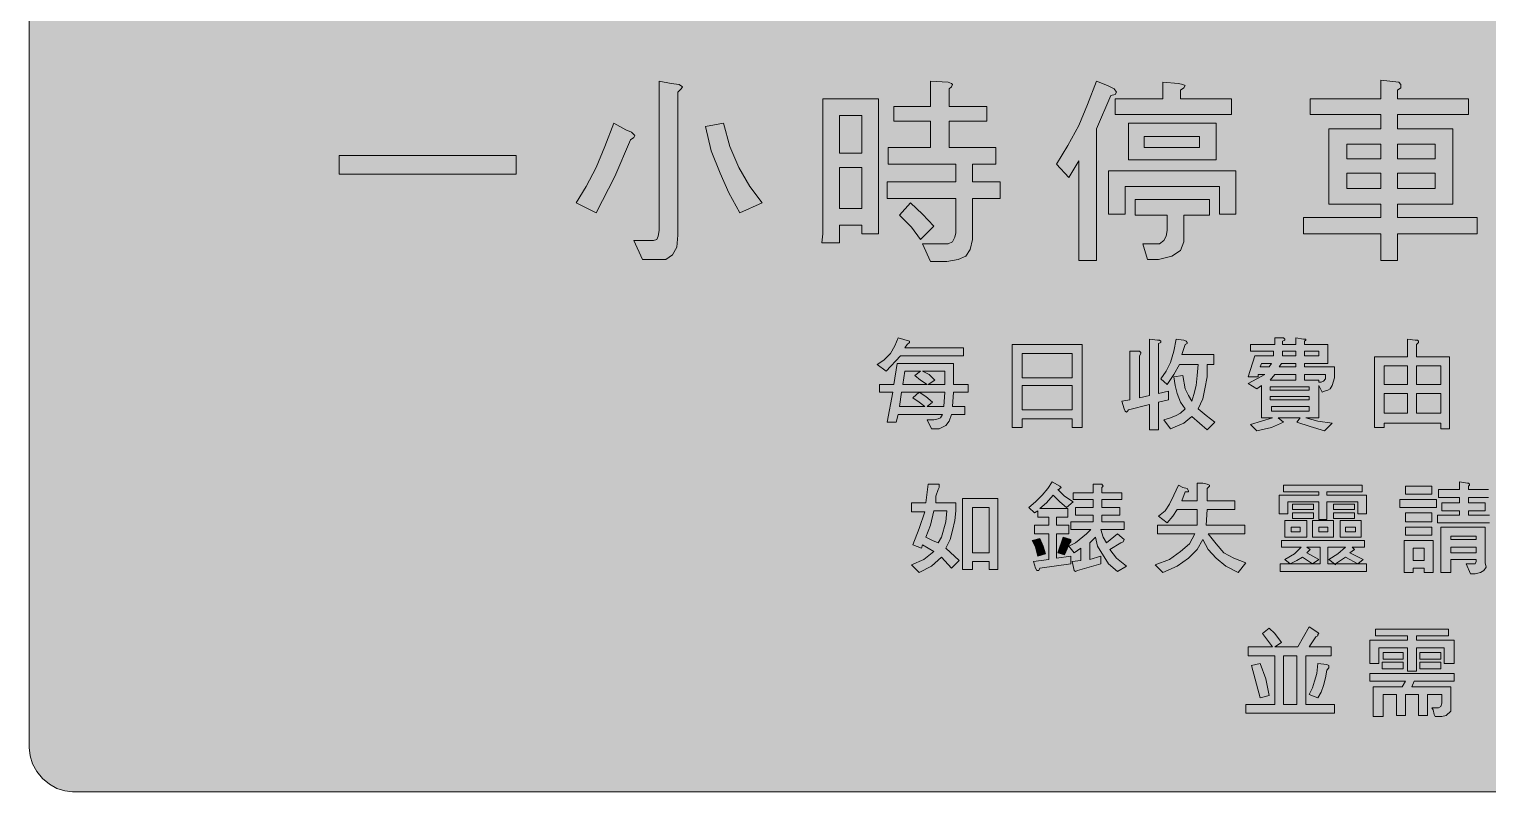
# Model space of a CAD drawing. Header units: metres. Extents: x 10 to 559, y 12 to 260.
# Drawn here: x 10.3 to 247.4, y 12.1 to 136.1 of the extents above; entities that cross this region are included whole.
import ezdxf

# ---------------------------------------------------------------- set-up
doc = ezdxf.new("R2010")
doc.units = ezdxf.units.M
doc.layers.add('FILL_FIREBRICK_C36B00', color=7, linetype='Continuous', true_color=0xc36b00)
doc.layers.add('FILL_WHITE_FFFFFF', color=7, linetype='Continuous', true_color=0xffffff)

msp = doc.modelspace()

# ---------------------------------------------------------------- hatches: boundary and pattern name
at = {"layer": 'FILL_FIREBRICK_C36B00', "true_color": 0xc36b00}
h = msp.add_hatch(color=7, dxfattribs=at)
h.dxf.hatch_style = 1
h.paths.add_polyline_path([(553.76, 259.97), (555.08, 259.58), (556.32, 258.96), (557.46, 258.12), (558.3, 256.98), (558.92, 255.74), (559.31, 254.42), (559.44, 253.08), (559.44, 19.26), (559.31, 17.91), (558.9, 16.56), (558.25, 15.32), (557.46, 14.22), (556.29, 13.28), (555.01, 12.6), (553.69, 12.2), (552.42, 12.06), (17.28, 12.06), (16.04, 12.2), (14.78, 12.6), (13.56, 13.28), (12.42, 14.22), (11.48, 15.36), (10.8, 16.61), (10.4, 17.92), (10.26, 19.26), (10.26, 253.08), (10.4, 254.34), (10.8, 255.6), (11.48, 256.93), (12.42, 258.12), (13.52, 259.04), (14.12, 259.36), (14.76, 259.56), (16.09, 259.97), (17.28, 260.1), (552.42, 260.1), (553.76, 259.97)])
at = {"layer": 'FILL_WHITE_FFFFFF', "true_color": 0xffffff}
h = msp.add_hatch(color=7, dxfattribs=at)
h.dxf.hatch_style = 1
h.paths.add_polyline_path([(115.92, 127.08), (116.46, 126.72), (116.28, 126.36), (115.74, 125.82), (115.74, 102.6), (115.56, 100.62), (114.84, 99.36), (113.76, 98.64), (109.98, 98.64), (108.54, 101.7), (111.78, 101.7), (112.32, 101.88), (112.5, 102.42), (112.68, 103.32), (112.68, 127.62), (114.66, 127.26), (115.92, 127.08)])
h = msp.add_hatch(color=7, dxfattribs=at)
h.dxf.hatch_style = 1
h.paths.add_polyline_path([(156.78, 121.14), (150.84, 121.14), (150.84, 123.48), (156.78, 123.48), (156.78, 127.62), (159.66, 127.44), (160.2, 127.26), (160.38, 127.08), (160.2, 126.72), (159.84, 126.36), (159.84, 123.48), (165.96, 123.48), (165.96, 121.14), (159.84, 121.14), (159.84, 116.82), (167.4, 116.82), (167.4, 114.12), (163.62, 114.12), (163.62, 111.24), (168.12, 111.24), (168.12, 108.54), (163.62, 108.54), (163.62, 101.88), (163.26, 100.26), (162.54, 99.18), (161.28, 98.64), (159.48, 98.28), (156.78, 98.28), (155.52, 101.16), (159.66, 101.16), (160.38, 101.52), (160.74, 102.24), (160.92, 102.96), (160.92, 108.54), (149.76, 108.54), (149.76, 111.24), (160.92, 111.24), (160.92, 114.12), (149.94, 114.12), (149.94, 116.82), (156.78, 116.82), (156.78, 121.14)])
h = msp.add_hatch(color=7, dxfattribs=at)
h.dxf.hatch_style = 1
h.paths.add_polyline_path([(186.66, 126.36), (187.02, 125.82), (186.84, 125.46), (186.12, 125.28), (183.78, 119.88), (183.78, 98.46), (180.9, 98.46), (180.9, 114.66), (179.28, 111.96), (177.3, 114.12), (179.1, 117.18), (180.9, 120.42), (182.34, 123.84), (183.78, 127.62), (185.58, 126.9), (186.66, 126.36)])
h = msp.add_hatch(color=7, dxfattribs=at)
h.dxf.hatch_style = 1
h.paths.add_polyline_path([(197.1, 127.26), (197.82, 127.08), (198.18, 126.9), (198, 126.54), (197.46, 126.18), (197.46, 124.74), (205.74, 124.74), (205.74, 122.22), (186.84, 122.22), (186.84, 124.74), (194.58, 124.74), (194.58, 127.44), (197.1, 127.26)])
h = msp.add_hatch(color=7, dxfattribs=at)
h.dxf.hatch_style = 1
h.paths.add_polyline_path([(233.28, 126.54), (232.74, 126.18), (232.74, 124.74), (244.26, 124.74), (244.26, 122.22), (232.74, 122.22), (232.74, 119.88), (241.74, 119.88), (241.74, 107.64), (232.74, 107.64), (232.74, 105.48), (245.7, 105.48), (245.7, 102.78), (232.74, 102.78), (232.74, 98.46), (230.04, 98.46), (230.04, 102.78), (217.44, 102.78), (217.44, 105.48), (230.04, 105.48), (230.04, 107.64), (221.58, 107.64), (221.58, 119.88), (230.04, 119.88), (230.04, 122.22), (218.52, 122.22), (218.52, 124.74), (230.04, 124.74), (230.04, 127.8), (232.92, 127.44), (233.28, 127.08), (233.28, 126.54)])
h.paths.add_polyline_path([(230.04, 115.02), (230.04, 117.36), (224.46, 117.36), (224.46, 115.02), (230.04, 115.02)], flags=16)
h.paths.add_polyline_path([(224.46, 110.16), (230.04, 110.16), (230.04, 112.68), (224.46, 112.68), (224.46, 110.16)], flags=16)
h.paths.add_polyline_path([(232.74, 117.36), (232.74, 115.02), (238.86, 115.02), (238.86, 117.36), (232.74, 117.36)], flags=16)
h.paths.add_polyline_path([(238.86, 112.68), (232.74, 112.68), (232.74, 110.16), (238.86, 110.16), (238.86, 112.68)], flags=16)
h = msp.add_hatch(color=7, dxfattribs=at)
h.dxf.hatch_style = 1
h.paths.add_polyline_path([(145.62, 102.78), (145.62, 104.22), (142.02, 104.22), (142.02, 101.34), (139.14, 101.34), (139.32, 102.78), (139.32, 124.74), (148.32, 124.74), (148.32, 102.78), (145.62, 102.78)])
h.paths.add_polyline_path([(142.02, 122.04), (142.02, 115.92), (145.62, 115.92), (145.62, 122.04), (142.02, 122.04)], flags=16)
h.paths.add_polyline_path([(145.62, 113.58), (142.02, 113.58), (142.02, 106.92), (145.62, 106.92), (145.62, 113.58)], flags=16)
h = msp.add_hatch(color=7, dxfattribs=at)
h.dxf.hatch_style = 1
h.paths.add_polyline_path([(100.8, 110.52), (102.42, 113.58), (103.86, 117), (105.3, 120.78), (107.28, 119.7), (108.18, 119.34), (108.72, 118.8), (108.54, 118.44), (108, 118.08), (105.48, 112.14), (102.42, 106.2), (99.18, 107.82), (100.8, 110.52)])
h = msp.add_hatch(color=7, dxfattribs=at)
h.dxf.hatch_style = 1
h.paths.add_polyline_path([(124.02, 109.44), (122.58, 112.68), (121.14, 116.28), (120.24, 120.24), (123.12, 120.78), (124.2, 117), (125.64, 113.58), (127.44, 110.52), (129.42, 107.82), (125.82, 106.2), (124.02, 109.44)])
h = msp.add_hatch(color=7, dxfattribs=at)
h.dxf.hatch_style = 1
h.paths.add_polyline_path([(203.22, 114.84), (189, 114.84), (189, 120.78), (203.22, 120.78), (203.22, 114.84)])
h.paths.add_polyline_path([(200.52, 118.62), (191.52, 118.62), (191.52, 116.82), (200.52, 116.82), (200.52, 118.62)], flags=16)
h = msp.add_hatch(color=7, dxfattribs=at)
h.dxf.hatch_style = 1
h.paths.add_polyline_path([(89.46, 115.56), (89.46, 112.5), (60.66, 112.5), (60.66, 115.56), (89.46, 115.56)])
h = msp.add_hatch(color=7, dxfattribs=at)
h.dxf.hatch_style = 1
h.paths.add_polyline_path([(206.46, 113.04), (206.46, 106.02), (203.76, 106.02), (203.76, 110.52), (188.46, 110.52), (188.46, 106.02), (185.76, 106.02), (185.76, 113.04), (206.46, 113.04)])
h = msp.add_hatch(color=7, dxfattribs=at)
h.dxf.hatch_style = 1
h.paths.add_polyline_path([(155.52, 106.02), (157.32, 104.04), (155.16, 101.88), (153.72, 103.86), (151.74, 105.84), (153.54, 107.82), (155.52, 106.02)])
h = msp.add_hatch(color=7, dxfattribs=at)
h.dxf.hatch_style = 1
h.paths.add_polyline_path([(202.14, 108.36), (202.14, 105.84), (198, 105.84), (198, 101.52), (197.46, 100.08), (196.02, 99.18), (193.86, 98.64), (192.06, 98.64), (191.34, 101.16), (194.04, 101.16), (194.76, 101.7), (195.12, 102.42), (195.3, 103.32), (195.3, 105.84), (190.08, 105.84), (190.08, 108.36), (202.14, 108.36)])
h = msp.add_hatch(color=7, dxfattribs=at)
h.dxf.hatch_style = 1
h.paths.add_polyline_path([(149.22, 82.26), (150.3, 83.34), (151.02, 84.6), (151.56, 85.86), (153.36, 85.32), (153.36, 85.14), (153, 84.78), (152.64, 84.24), (162.18, 84.24), (162.18, 82.98), (151.92, 82.98), (149.58, 80.46), (148.14, 81.54), (149.22, 82.26)])
h = msp.add_hatch(color=7, dxfattribs=at)
h.dxf.hatch_style = 1
h.paths.add_polyline_path([(189.18, 75.78), (189.18, 83.7), (190.8, 83.7), (190.98, 83.52), (190.98, 83.34), (190.8, 82.98), (190.8, 76.14), (192.42, 76.5), (192.42, 85.68), (193.68, 85.5), (194.04, 85.5), (194.22, 85.32), (194.22, 85.14), (193.86, 84.96), (193.86, 76.86), (195.48, 77.22), (195.48, 75.78), (193.86, 75.42), (193.86, 70.92), (192.42, 70.92), (192.42, 75.06), (189, 74.16), (188.82, 73.98), (188.64, 73.8), (188.46, 73.98), (188.28, 74.34), (187.92, 75.6), (189.18, 75.78)])
h = msp.add_hatch(color=7, dxfattribs=at)
h.dxf.hatch_style = 1
h.paths.add_polyline_path([(195.12, 80.46), (195.84, 81.9), (196.38, 83.7), (196.74, 85.68), (198, 85.5), (198.36, 85.32), (198.54, 85.14), (198.54, 84.96), (198.18, 84.78), (197.64, 83.16), (202.86, 83.16), (202.86, 81.54), (201.78, 81.54), (201.78, 79.56), (201.42, 77.58), (201.06, 75.96), (200.34, 74.34), (201.6, 73.26), (203.04, 72.18), (201.78, 70.92), (199.26, 73.08), (198, 72), (195.84, 71.1), (194.76, 72.54), (195.84, 72.9), (196.74, 73.26), (197.46, 73.62), (198.18, 74.34), (197.46, 75.42), (196.92, 76.86), (196.56, 78.12), (196.38, 79.56), (197.82, 79.74), (198.18, 77.58), (198.72, 76.5), (199.26, 75.6), (199.62, 76.68), (199.98, 78.12), (200.16, 79.74), (200.34, 81.54), (197.28, 81.54), (196.38, 79.92), (195.3, 78.3), (194.22, 79.2), (195.12, 80.46)])
h = msp.add_hatch(color=7, dxfattribs=at)
h.dxf.hatch_style = 1
h.paths.add_polyline_path([(217.44, 85.68), (217.8, 85.68), (217.8, 85.5), (217.62, 85.32), (217.62, 84.78), (221.4, 84.78), (221.4, 81.72), (217.62, 81.72), (217.62, 81.18), (222.48, 81.18), (222.48, 79.38), (222.12, 78.12), (221.76, 77.58), (221.4, 77.4), (220.86, 77.22), (220.5, 77.04), (219.96, 78.12), (219.96, 72.9), (217.8, 72.9), (219.78, 72.36), (222.12, 72), (220.86, 70.74), (218.52, 71.46), (216.36, 72.18), (216.9, 72.9), (213.3, 72.9), (214.2, 72.18), (212.22, 71.28), (209.88, 70.74), (208.8, 71.82), (212.4, 72.9), (210.6, 72.9), (210.6, 78.12), (209.88, 77.58), (208.44, 78.48), (209.88, 79.2), (211.14, 79.92), (210.06, 79.92), (210.06, 79.56), (208.44, 79.56), (209.52, 82.98), (212.58, 82.98), (212.58, 83.7), (208.8, 83.7), (208.8, 84.78), (212.76, 84.78), (212.76, 85.86), (214.2, 85.86), (214.38, 85.68), (214.38, 85.5), (214.02, 85.32), (214.02, 84.78), (216.18, 84.78), (216.18, 85.86), (217.44, 85.68)])
h.paths.add_polyline_path([(210.6, 81.72), (210.42, 81.18), (211.86, 81.18), (212.22, 81.72), (210.6, 81.72)], flags=16)
h.paths.add_polyline_path([(216.18, 82.98), (216.18, 83.7), (214.02, 83.7), (214.02, 82.98), (216.18, 82.98)], flags=16)
h.paths.add_polyline_path([(216.18, 81.18), (216.18, 81.72), (213.84, 81.72), (213.48, 81.18), (216.18, 81.18)], flags=16)
h.paths.add_polyline_path([(217.62, 83.7), (217.62, 82.98), (219.96, 82.98), (219.96, 83.7), (217.62, 83.7)], flags=16)
h.paths.add_polyline_path([(218.34, 77.94), (212.04, 77.94), (212.04, 77.4), (218.34, 77.4), (218.34, 77.94)], flags=16)
h.paths.add_polyline_path([(216.18, 79.92), (212.76, 79.92), (212.04, 79.02), (216.18, 79.02), (216.18, 79.92)], flags=16)
h.paths.add_polyline_path([(220.68, 78.84), (221.04, 79.2), (221.04, 79.92), (217.62, 79.92), (217.62, 79.02), (219.96, 79.02), (219.96, 78.66), (220.32, 78.66), (220.68, 78.84)], flags=16)
h.paths.add_polyline_path([(212.04, 76.32), (212.04, 75.78), (218.34, 75.78), (218.34, 76.32), (212.04, 76.32)], flags=16)
h.paths.add_polyline_path([(218.34, 74.7), (212.22, 74.7), (212.22, 73.98), (218.34, 73.98), (218.34, 74.7)], flags=16)
h = msp.add_hatch(color=7, dxfattribs=at)
h.dxf.hatch_style = 1
h.paths.add_polyline_path([(236.16, 85.32), (236.16, 85.14), (235.8, 84.78), (235.8, 82.8), (241.2, 82.8), (241.2, 71.1), (239.76, 71.1), (239.76, 72), (230.58, 72), (230.58, 71.28), (228.96, 71.28), (228.96, 82.8), (234.36, 82.8), (234.36, 85.68), (235.62, 85.5), (235.98, 85.5), (236.16, 85.32)])
h.paths.add_polyline_path([(234.36, 78.3), (234.36, 81.36), (230.58, 81.36), (230.58, 78.3), (234.36, 78.3)], flags=16)
h.paths.add_polyline_path([(235.8, 78.3), (239.76, 78.3), (239.76, 81.36), (235.8, 81.36), (235.8, 78.3)], flags=16)
h.paths.add_polyline_path([(230.58, 76.86), (230.58, 73.62), (234.36, 73.62), (234.36, 76.86), (230.58, 76.86)], flags=16)
h.paths.add_polyline_path([(239.76, 76.86), (235.8, 76.86), (235.8, 73.62), (239.76, 73.62), (239.76, 76.86)], flags=16)
h = msp.add_hatch(color=7, dxfattribs=at)
h.dxf.hatch_style = 1
h.paths.add_polyline_path([(181.44, 71.28), (179.82, 71.28), (179.82, 72.72), (171.72, 72.72), (171.72, 71.28), (170.1, 71.28), (170.1, 84.78), (181.44, 84.78), (181.44, 71.28)])
h.paths.add_polyline_path([(171.72, 78.12), (171.72, 74.16), (179.82, 74.16), (179.82, 78.12), (171.72, 78.12)], flags=16)
h.paths.add_polyline_path([(179.82, 83.34), (171.72, 83.34), (171.72, 79.38), (179.82, 79.38), (179.82, 83.34)], flags=16)
h = msp.add_hatch(color=7, dxfattribs=at)
h.dxf.hatch_style = 1
h.paths.add_polyline_path([(162.9, 78.3), (162.9, 77.04), (160.56, 77.04), (160.38, 74.7), (162.36, 74.7), (162.36, 73.44), (160.2, 73.44), (159.84, 72.36), (159.3, 71.64), (158.22, 71.1), (156.96, 71.1), (156.24, 72.54), (157.32, 72.54), (158.04, 72.72), (158.4, 72.9), (158.76, 73.44), (151.56, 73.44), (151.2, 72.18), (149.76, 72.18), (150.66, 77.04), (148.5, 77.04), (148.5, 78.3), (150.84, 78.3), (151.38, 81.72), (160.56, 81.72), (160.56, 78.3), (162.9, 78.3)])
h.paths.add_polyline_path([(159.12, 80.46), (155.52, 80.46), (156.6, 79.92), (157.5, 79.02), (156.42, 78.3), (159.12, 78.3), (159.12, 80.46)], flags=16)
h.paths.add_polyline_path([(155.16, 80.46), (152.64, 80.46), (152.28, 78.3), (156.24, 78.3), (155.16, 79.02), (154.26, 79.74), (155.16, 80.46)], flags=16)
h.paths.add_polyline_path([(156.24, 74.7), (158.94, 74.7), (159.12, 77.04), (154.98, 77.04), (156.06, 76.32), (157.14, 75.42), (156.24, 74.7)], flags=16)
h.paths.add_polyline_path([(152.1, 77.04), (151.74, 74.7), (155.88, 74.7), (154.98, 75.42), (153.9, 76.14), (154.98, 77.04), (152.1, 77.04)], flags=16)
h = msp.add_hatch(color=7, dxfattribs=at)
h.dxf.hatch_style = 1
h.paths.add_polyline_path([(153.72, 59.04), (156.06, 59.04), (156.42, 62.1), (158.22, 62.1), (158.22, 61.56), (158.04, 61.2), (157.68, 60.12), (157.68, 59.04), (160.92, 59.04), (160.92, 57.78), (160.74, 56.16), (160.38, 54.54), (160.02, 53.1), (159.3, 51.66), (161.46, 49.68), (160.2, 48.42), (158.58, 50.22), (156.96, 48.78), (154.98, 47.7), (153.72, 48.96), (155.7, 49.86), (157.32, 51.12), (155.52, 52.2), (155.34, 51.66), (153.9, 52.2), (154.98, 54.9), (155.88, 57.6), (153.72, 57.6), (153.72, 59.04)])
h = msp.add_hatch(color=7, dxfattribs=at)
h.dxf.hatch_style = 1
h.paths.add_polyline_path([(173.88, 59.22), (174.96, 60.3), (175.86, 61.38), (176.58, 62.46), (177.84, 61.74), (178.02, 61.56), (177.84, 61.38), (177.66, 61.2), (177.48, 61.2), (178.56, 60.12), (180, 59.22), (178.92, 58.32), (177.84, 59.22), (176.76, 60.3), (175.68, 59.04), (174.6, 58.14), (179.1, 58.14), (179.1, 56.7), (177.3, 56.7), (177.3, 55.44), (179.28, 55.44), (179.28, 54), (177.3, 54), (177.3, 50.04), (179.64, 50.4), (179.64, 49.14), (174.6, 48.42), (174.42, 48.06), (174.06, 48.06), (173.88, 48.42), (173.52, 49.5), (176.04, 49.86), (176.04, 54), (173.7, 54), (173.7, 55.44), (176.04, 55.44), (176.04, 56.7), (174.24, 56.7), (174.24, 57.78), (173.7, 57.42), (172.8, 58.32), (173.88, 59.22)])
h = msp.add_hatch(color=7, dxfattribs=at)
h.dxf.hatch_style = 1
h.paths.add_polyline_path([(183.24, 60.66), (183.24, 62.1), (184.68, 62.1), (184.86, 61.74), (184.68, 61.56), (184.68, 60.66), (187.92, 60.66), (187.92, 59.58), (184.68, 59.58), (184.68, 58.32), (187.56, 58.32), (187.56, 57.06), (184.68, 57.06), (184.68, 55.98), (188.28, 55.98), (188.28, 54.72), (184.5, 54.72), (184.86, 53.46), (185.4, 52.56), (187.2, 54), (188.28, 53.1), (188.1, 52.74), (187.74, 52.56), (185.94, 51.48), (187.02, 50.04), (188.64, 48.78), (187.2, 47.88), (185.76, 49.14), (183.96, 52.02), (183.6, 53.46), (182.7, 52.56), (182.7, 49.86), (184.5, 50.4), (184.5, 49.14), (180.72, 48.06), (180.36, 47.88), (180.18, 48.06), (179.82, 49.5), (181.26, 49.68), (181.26, 51.66), (180.18, 50.94), (179.28, 52.02), (180.36, 52.56), (182.16, 54), (182.88, 54.72), (179.64, 54.72), (179.64, 55.98), (183.24, 55.98), (183.24, 57.06), (180.36, 57.06), (180.36, 58.32), (183.24, 58.32), (183.24, 59.58), (180, 59.58), (180, 60.66), (183.24, 60.66)])
h = msp.add_hatch(color=7, dxfattribs=at)
h.dxf.hatch_style = 1
h.paths.add_polyline_path([(198.54, 61.38), (198.72, 61.02), (198.72, 60.84), (198.18, 60.84), (197.64, 59.4), (200.16, 59.4), (200.16, 62.28), (201.06, 62.28), (201.78, 62.1), (202.14, 61.92), (202.14, 61.74), (201.78, 61.38), (201.78, 59.4), (206.28, 59.4), (206.28, 57.96), (201.78, 57.96), (201.6, 55.44), (207.9, 55.44), (207.9, 54), (201.96, 54), (203.22, 52.38), (204.48, 50.94), (206.1, 50.04), (208.08, 49.32), (206.82, 47.7), (204.84, 48.78), (203.22, 50.04), (201.96, 51.48), (201.06, 53.1), (200.16, 51.48), (198.72, 50.04), (196.92, 48.78), (194.58, 47.7), (193.32, 48.96), (195.66, 49.86), (197.46, 51.12), (198.9, 52.38), (199.8, 54), (193.68, 54), (193.68, 55.44), (200.16, 55.44), (200.16, 57.96), (196.92, 57.96), (196.2, 56.88), (195.3, 55.8), (193.86, 56.88), (194.94, 57.78), (195.66, 58.86), (196.38, 60.3), (197.1, 61.92), (197.82, 61.56), (198.54, 61.38)])
h = msp.add_hatch(color=7, dxfattribs=at)
h.dxf.hatch_style = 1
h.paths.add_polyline_path([(226.98, 61.92), (226.98, 60.84), (221.22, 60.84), (221.22, 60.3), (227.7, 60.3), (227.7, 57.24), (226.26, 57.24), (226.26, 59.22), (221.22, 59.22), (221.22, 56.34), (219.96, 56.34), (219.96, 59.22), (214.92, 59.22), (214.92, 57.24), (213.48, 57.24), (213.48, 60.3), (219.96, 60.3), (219.96, 60.84), (214.2, 60.84), (214.2, 61.92), (226.98, 61.92)])
h = msp.add_hatch(color=7, dxfattribs=at)
h.dxf.hatch_style = 1
h.paths.add_polyline_path([(238.32, 61.74), (238.32, 60.48), (234, 60.48), (234, 61.74), (238.32, 61.74)])
h = msp.add_hatch(color=7, dxfattribs=at)
h.dxf.hatch_style = 1
h.paths.add_polyline_path([(239.4, 61.2), (242.82, 61.2), (242.82, 62.46), (244.08, 62.28), (244.26, 62.28), (244.44, 62.1), (244.44, 61.92), (244.26, 61.74), (244.26, 61.2), (247.5, 61.2), (247.5, 59.94), (244.26, 59.94), (244.26, 59.04), (246.96, 59.04), (246.96, 57.78), (244.26, 57.78), (244.26, 57.06), (247.68, 57.06), (247.68, 55.8), (239.22, 55.8), (239.22, 57.06), (242.82, 57.06), (242.82, 57.78), (239.94, 57.78), (239.94, 59.04), (242.82, 59.04), (242.82, 59.94), (239.4, 59.94), (239.4, 61.2)])
h = msp.add_hatch(color=7, dxfattribs=at)
h.dxf.hatch_style = 1
h.paths.add_polyline_path([(167.76, 59.76), (167.76, 48.24), (166.32, 48.24), (166.32, 49.5), (163.62, 49.5), (163.62, 48.24), (162, 48.24), (162, 59.76), (167.76, 59.76)])
h.paths.add_polyline_path([(166.32, 58.32), (163.62, 58.32), (163.62, 50.94), (166.32, 50.94), (166.32, 58.32)], flags=16)
h = msp.add_hatch(color=7, dxfattribs=at)
h.dxf.hatch_style = 1
h.paths.add_polyline_path([(239.04, 59.58), (239.04, 58.32), (233.1, 58.32), (233.1, 59.58), (239.04, 59.58)])
h = msp.add_hatch(color=7, dxfattribs=at)
h.dxf.hatch_style = 1
h.paths.add_polyline_path([(159.48, 57.78), (159.3, 55.98), (158.58, 53.46), (158.04, 52.56), (157.14, 52.92), (156.06, 53.46), (156.78, 55.44), (157.32, 57.78), (159.48, 57.78)])
h = msp.add_hatch(color=7, dxfattribs=at)
h.dxf.hatch_style = 1
h.paths.add_polyline_path([(219.06, 58.86), (219.06, 57.96), (215.64, 57.96), (215.64, 58.86), (219.06, 58.86)])
h = msp.add_hatch(color=7, dxfattribs=at)
h.dxf.hatch_style = 1
h.paths.add_polyline_path([(219.06, 57.42), (219.06, 56.52), (215.64, 56.52), (215.64, 57.42), (219.06, 57.42)])
h = msp.add_hatch(color=7, dxfattribs=at)
h.dxf.hatch_style = 1
h.paths.add_polyline_path([(225.72, 58.86), (225.72, 57.96), (222.3, 57.96), (222.3, 58.86), (225.72, 58.86)])
h = msp.add_hatch(color=7, dxfattribs=at)
h.dxf.hatch_style = 1
h.paths.add_polyline_path([(225.72, 57.42), (225.72, 56.52), (222.3, 56.52), (222.3, 57.42), (225.72, 57.42)])
h = msp.add_hatch(color=7, dxfattribs=at)
h.dxf.hatch_style = 1
h.paths.add_polyline_path([(238.32, 57.42), (238.32, 55.98), (234, 55.98), (234, 57.42), (238.32, 57.42)])
h = msp.add_hatch(color=7, dxfattribs=at)
h.dxf.hatch_style = 1
h.paths.add_polyline_path([(217.98, 53.46), (214.38, 53.46), (214.38, 56.16), (217.98, 56.16), (217.98, 53.46)])
h.paths.add_polyline_path([(216.9, 55.08), (215.46, 55.08), (215.46, 54.36), (216.9, 54.36), (216.9, 55.08)], flags=16)
h = msp.add_hatch(color=7, dxfattribs=at)
h.dxf.hatch_style = 1
h.paths.add_polyline_path([(222.3, 53.46), (218.88, 53.46), (218.88, 56.16), (222.3, 56.16), (222.3, 53.46)])
h.paths.add_polyline_path([(221.4, 55.08), (219.96, 55.08), (219.96, 54.36), (221.4, 54.36), (221.4, 55.08)], flags=16)
h = msp.add_hatch(color=7, dxfattribs=at)
h.dxf.hatch_style = 1
h.paths.add_polyline_path([(226.8, 53.46), (223.38, 53.46), (223.38, 56.16), (226.8, 56.16), (226.8, 53.46)])
h.paths.add_polyline_path([(225.9, 55.08), (224.28, 55.08), (224.28, 54.36), (225.9, 54.36), (225.9, 55.08)], flags=16)
h = msp.add_hatch(color=7, dxfattribs=at)
h.dxf.hatch_style = 1
h.paths.add_polyline_path([(238.32, 55.08), (238.32, 53.82), (234, 53.82), (234, 55.08), (238.32, 55.08)])
h = msp.add_hatch(color=7, dxfattribs=at)
h.dxf.hatch_style = 1
h.paths.add_polyline_path([(246.96, 49.32), (247.14, 48.6), (246.78, 48.06), (246.24, 47.7), (245.34, 47.52), (244.62, 47.52), (243.9, 49.14), (245.34, 49.14), (245.52, 49.5), (245.52, 49.86), (241.38, 49.86), (241.38, 47.7), (239.76, 47.7), (239.76, 55.08), (246.96, 55.08), (246.96, 49.32)])
h.paths.add_polyline_path([(241.38, 53.64), (241.38, 53.1), (245.52, 53.1), (245.52, 53.64), (241.38, 53.64)], flags=16)
h.paths.add_polyline_path([(245.52, 51.84), (241.38, 51.84), (241.38, 50.94), (245.52, 50.94), (245.52, 51.84)], flags=16)
h = msp.add_hatch(color=7, dxfattribs=at)
h.dxf.hatch_style = 1
h.paths.add_polyline_path([(175.14, 52.02), (175.5, 50.76), (174.24, 50.4), (173.88, 51.84), (173.34, 52.92), (174.6, 53.28), (175.14, 52.02)])
h = msp.add_hatch(color=7, dxfattribs=at)
h.dxf.hatch_style = 1
h.paths.add_polyline_path([(178.38, 53.46), (179.64, 53.1), (179.64, 52.74), (179.46, 52.56), (178.56, 50.58), (177.48, 50.94), (178.38, 53.46)])
h = msp.add_hatch(color=7, dxfattribs=at)
h.dxf.hatch_style = 1
h.paths.add_polyline_path([(227.7, 47.88), (213.66, 47.88), (213.66, 49.14), (215.28, 49.14), (214.38, 49.86), (216, 50.76), (217.08, 51.84), (213.84, 51.84), (213.84, 52.92), (227.34, 52.92), (227.34, 51.84), (225.36, 51.84), (225.72, 51.48), (225, 50.94), (227.16, 49.86), (226.26, 49.14), (227.7, 49.14), (227.7, 47.88)])
h.paths.add_polyline_path([(218.88, 49.14), (217.26, 50.22), (216.36, 49.68), (215.28, 49.14), (218.88, 49.14)], flags=16)
h.paths.add_polyline_path([(220.14, 49.14), (220.14, 51.84), (217.98, 51.84), (218.52, 51.48), (217.98, 50.94), (219.96, 49.86), (218.88, 49.14), (220.14, 49.14)], flags=16)
h.paths.add_polyline_path([(224.28, 50.22), (222.66, 49.14), (226.26, 49.14), (224.28, 50.22)], flags=16)
h.paths.add_polyline_path([(222.48, 49.14), (222.66, 48.96), (222.66, 49.14), (222.48, 49.14)], flags=16)
h.paths.add_polyline_path([(221.58, 49.86), (223.02, 50.76), (224.28, 51.84), (221.4, 51.84), (221.4, 49.14), (222.48, 49.14), (221.58, 49.86)], flags=16)
h = msp.add_hatch(color=7, dxfattribs=at)
h.dxf.hatch_style = 1
h.paths.add_polyline_path([(238.5, 52.92), (238.5, 47.7), (237.06, 47.7), (237.06, 48.42), (235.26, 48.42), (235.26, 47.7), (233.82, 47.7), (233.82, 52.92), (238.5, 52.92)])
h.paths.add_polyline_path([(237.06, 51.66), (235.26, 51.66), (235.26, 49.68), (237.06, 49.68), (237.06, 51.66)], flags=16)
h = msp.add_hatch(color=7, dxfattribs=at)
h.dxf.hatch_style = 1
h.paths.add_polyline_path([(210.78, 37.8), (211.86, 38.7), (212.76, 37.8), (213.84, 36.36), (212.76, 35.64), (216.54, 35.64), (218.34, 38.88), (219.78, 37.98), (219.96, 37.8), (219.78, 37.62), (219.78, 37.44), (219.42, 37.26), (218.34, 35.64), (221.94, 35.64), (221.94, 34.2), (217.8, 34.2), (217.8, 26.28), (222.48, 26.28), (222.48, 24.84), (208.08, 24.84), (208.08, 26.28), (212.76, 26.28), (212.76, 34.2), (208.44, 34.2), (208.44, 35.64), (212.4, 35.64), (210.78, 37.8)])
h.paths.add_polyline_path([(216.36, 34.2), (214.2, 34.2), (214.2, 26.28), (216.36, 26.28), (216.36, 34.2)], flags=16)
h = msp.add_hatch(color=7, dxfattribs=at)
h.dxf.hatch_style = 1
h.paths.add_polyline_path([(241.92, 36.72), (241.92, 32.94), (240.3, 32.94), (240.3, 35.46), (235.8, 35.46), (235.8, 31.68), (234.36, 31.68), (234.36, 35.46), (229.68, 35.46), (229.68, 32.94), (228.24, 32.94), (228.24, 36.72), (234.36, 36.72), (234.36, 37.44), (229.14, 37.44), (229.14, 38.52), (241.02, 38.52), (241.02, 37.44), (235.8, 37.44), (235.8, 36.72), (241.92, 36.72)])
h = msp.add_hatch(color=7, dxfattribs=at)
h.dxf.hatch_style = 1
h.paths.add_polyline_path([(233.64, 34.74), (233.64, 33.66), (230.4, 33.66), (230.4, 34.74), (233.64, 34.74)])
h = msp.add_hatch(color=7, dxfattribs=at)
h.dxf.hatch_style = 1
h.paths.add_polyline_path([(239.76, 34.74), (239.76, 33.66), (236.34, 33.66), (236.34, 34.74), (239.76, 34.74)])
h = msp.add_hatch(color=7, dxfattribs=at)
h.dxf.hatch_style = 1
h.paths.add_polyline_path([(211.32, 30.42), (211.86, 27.72), (210.42, 27.36), (208.98, 32.58), (210.42, 32.94), (211.32, 30.42)])
h = msp.add_hatch(color=7, dxfattribs=at)
h.dxf.hatch_style = 1
h.paths.add_polyline_path([(218.88, 28.98), (219.24, 30.06), (219.6, 31.32), (219.78, 32.94), (221.22, 32.76), (221.58, 32.58), (221.58, 32.22), (221.22, 31.86), (221.04, 30.6), (220.68, 29.34), (220.32, 28.26), (219.78, 27.36), (218.34, 27.9), (218.88, 28.98)])
h = msp.add_hatch(color=7, dxfattribs=at)
h.dxf.hatch_style = 1
h.paths.add_polyline_path([(241.92, 30.06), (235.44, 30.06), (235.08, 29.16), (241.38, 29.16), (241.38, 25.2), (240.66, 24.48), (239.94, 24.3), (238.86, 24.3), (238.68, 24.66), (238.5, 25.38), (238.32, 25.74), (239.4, 25.74), (239.76, 25.92), (239.94, 26.46), (239.94, 27.9), (237.6, 27.9), (237.6, 24.48), (236.16, 24.48), (236.16, 27.9), (234, 27.9), (234, 24.48), (232.56, 24.48), (232.56, 27.9), (230.4, 27.9), (230.4, 24.3), (228.78, 24.3), (228.78, 29.16), (233.46, 29.16), (234, 30.06), (228.24, 30.06), (228.24, 31.32), (241.92, 31.32), (241.92, 30.06)])
h = msp.add_hatch(color=7, dxfattribs=at)
h.dxf.hatch_style = 1
h.paths.add_polyline_path([(233.64, 33.12), (233.64, 32.04), (230.22, 32.04), (230.22, 33.12), (233.64, 33.12)])
h = msp.add_hatch(color=7, dxfattribs=at)
h.dxf.hatch_style = 1
h.paths.add_polyline_path([(239.76, 33.12), (239.76, 32.04), (236.34, 32.04), (236.34, 33.12), (239.76, 33.12)])

# ---------------------------------------------------------------- linework, layer by layer
at = {"layer": 'FILL_FIREBRICK_C36B00', "lineweight": 0, "true_color": 0xc36b00}
msp.add_lwpolyline([(552.42, 12.06), (17.28, 12.06), (16.04, 12.2), (14.78, 12.6), (13.56, 13.28), (12.42, 14.22), (11.48, 15.36), (10.8, 16.61), (10.4, 17.92), (10.26, 19.26), (10.26, 253.08), (10.4, 254.34), (10.8, 255.6), (11.48, 256.93), (12.42, 258.12), (13.52, 259.04), (14.12, 259.36), (14.76, 259.56), (16.09, 259.97), (17.28, 260.1), (552.42, 260.1)], dxfattribs=at)
at = {"layer": 'FILL_WHITE_FFFFFF', "lineweight": 0, "true_color": 0xffffff}
for points in [[(115.92, 127.08), (116.46, 126.72), (116.28, 126.36), (115.74, 125.82), (115.74, 102.6), (115.56, 100.62), (114.84, 99.36), (113.76, 98.64), (109.98, 98.64), (108.54, 101.7), (111.78, 101.7), (112.32, 101.88), (112.5, 102.42), (112.68, 103.32), (112.68, 127.62), (114.66, 127.26)], [(156.78, 121.14), (150.84, 121.14), (150.84, 123.48), (156.78, 123.48), (156.78, 127.62), (159.66, 127.44), (160.2, 127.26), (160.38, 127.08), (160.2, 126.72), (159.84, 126.36), (159.84, 123.48), (165.96, 123.48), (165.96, 121.14), (159.84, 121.14), (159.84, 116.82), (167.4, 116.82), (167.4, 114.12), (163.62, 114.12), (163.62, 111.24), (168.12, 111.24), (168.12, 108.54), (163.62, 108.54), (163.62, 101.88), (163.26, 100.26), (162.54, 99.18), (161.28, 98.64), (159.48, 98.28), (156.78, 98.28), (155.52, 101.16), (159.66, 101.16), (160.38, 101.52), (160.74, 102.24), (160.92, 102.96), (160.92, 108.54), (149.76, 108.54), (149.76, 111.24), (160.92, 111.24), (160.92, 114.12), (149.94, 114.12), (149.94, 116.82), (156.78, 116.82)], [(186.66, 126.36), (187.02, 125.82), (186.84, 125.46), (186.12, 125.28), (183.78, 119.88), (183.78, 98.46), (180.9, 98.46), (180.9, 114.66), (179.28, 111.96), (177.3, 114.12), (179.1, 117.18), (180.9, 120.42), (182.34, 123.84), (183.78, 127.62), (185.58, 126.9)], [(197.1, 127.26), (197.82, 127.08), (198.18, 126.9), (198, 126.54), (197.46, 126.18), (197.46, 124.74), (205.74, 124.74), (205.74, 122.22), (186.84, 122.22), (186.84, 124.74), (194.58, 124.74), (194.58, 127.44)], [(233.28, 126.54), (232.74, 126.18), (232.74, 124.74), (244.26, 124.74), (244.26, 122.22), (232.74, 122.22), (232.74, 119.88), (241.74, 119.88), (241.74, 107.64), (232.74, 107.64), (232.74, 105.48), (245.7, 105.48), (245.7, 102.78), (232.74, 102.78), (232.74, 98.46), (230.04, 98.46), (230.04, 102.78), (217.44, 102.78), (217.44, 105.48), (230.04, 105.48), (230.04, 107.64), (221.58, 107.64), (221.58, 119.88), (230.04, 119.88), (230.04, 122.22), (218.52, 122.22), (218.52, 124.74), (230.04, 124.74), (230.04, 127.8), (232.92, 127.44), (233.28, 127.08)], [(145.62, 102.78), (145.62, 104.22), (142.02, 104.22), (142.02, 101.34), (139.14, 101.34), (139.32, 102.78), (139.32, 124.74), (148.32, 124.74), (148.32, 102.78)], [(142.02, 122.04), (142.02, 115.92), (145.62, 115.92), (145.62, 122.04)], [(100.8, 110.52), (102.42, 113.58), (103.86, 117), (105.3, 120.78), (107.28, 119.7), (108.18, 119.34), (108.72, 118.8), (108.54, 118.44), (108, 118.08), (105.48, 112.14), (102.42, 106.2), (99.18, 107.82)], [(124.02, 109.44), (122.58, 112.68), (121.14, 116.28), (120.24, 120.24), (123.12, 120.78), (124.2, 117), (125.64, 113.58), (127.44, 110.52), (129.42, 107.82), (125.82, 106.2)], [(203.22, 114.84), (189, 114.84), (189, 120.78), (203.22, 120.78)], [(200.52, 118.62), (191.52, 118.62), (191.52, 116.82), (200.52, 116.82)], [(230.04, 115.02), (230.04, 117.36), (224.46, 117.36), (224.46, 115.02)], [(232.74, 117.36), (232.74, 115.02), (238.86, 115.02), (238.86, 117.36)], [(89.46, 115.56), (89.46, 112.5), (60.66, 112.5), (60.66, 115.56)], [(145.62, 113.58), (142.02, 113.58), (142.02, 106.92), (145.62, 106.92)], [(206.46, 113.04), (206.46, 106.02), (203.76, 106.02), (203.76, 110.52), (188.46, 110.52), (188.46, 106.02), (185.76, 106.02), (185.76, 113.04)], [(224.46, 110.16), (230.04, 110.16), (230.04, 112.68), (224.46, 112.68)], [(238.86, 112.68), (232.74, 112.68), (232.74, 110.16), (238.86, 110.16)], [(155.52, 106.02), (157.32, 104.04), (155.16, 101.88), (153.72, 103.86), (151.74, 105.84), (153.54, 107.82)], [(202.14, 108.36), (202.14, 105.84), (198, 105.84), (198, 101.52), (197.46, 100.08), (196.02, 99.18), (193.86, 98.64), (192.06, 98.64), (191.34, 101.16), (194.04, 101.16), (194.76, 101.7), (195.12, 102.42), (195.3, 103.32), (195.3, 105.84), (190.08, 105.84), (190.08, 108.36)], [(149.22, 82.26), (150.3, 83.34), (151.02, 84.6), (151.56, 85.86), (153.36, 85.32), (153.36, 85.14), (153, 84.78), (152.64, 84.24), (162.18, 84.24), (162.18, 82.98), (151.92, 82.98), (149.58, 80.46), (148.14, 81.54)], [(189.18, 75.78), (189.18, 83.7), (190.8, 83.7), (190.98, 83.52), (190.98, 83.34), (190.8, 82.98), (190.8, 76.14), (192.42, 76.5), (192.42, 85.68), (193.68, 85.5), (194.04, 85.5), (194.22, 85.32), (194.22, 85.14), (193.86, 84.96), (193.86, 76.86), (195.48, 77.22), (195.48, 75.78), (193.86, 75.42), (193.86, 70.92), (192.42, 70.92), (192.42, 75.06), (189, 74.16), (188.82, 73.98), (188.64, 73.8), (188.46, 73.98), (188.28, 74.34), (187.92, 75.6)], [(195.12, 80.46), (195.84, 81.9), (196.38, 83.7), (196.74, 85.68), (198, 85.5), (198.36, 85.32), (198.54, 85.14), (198.54, 84.96), (198.18, 84.78), (197.64, 83.16), (202.86, 83.16), (202.86, 81.54), (201.78, 81.54), (201.78, 79.56), (201.42, 77.58), (201.06, 75.96), (200.34, 74.34), (201.6, 73.26), (203.04, 72.18), (201.78, 70.92), (199.26, 73.08), (198, 72), (195.84, 71.1), (194.76, 72.54), (195.84, 72.9), (196.74, 73.26), (197.46, 73.62), (198.18, 74.34), (197.46, 75.42), (196.92, 76.86), (196.56, 78.12), (196.38, 79.56), (197.82, 79.74), (198.18, 77.58), (198.72, 76.5), (199.26, 75.6), (199.62, 76.68), (199.98, 78.12), (200.16, 79.74), (200.34, 81.54), (197.28, 81.54), (196.38, 79.92), (195.3, 78.3), (194.22, 79.2)], [(217.44, 85.68), (217.8, 85.68), (217.8, 85.5), (217.62, 85.32), (217.62, 84.78), (221.4, 84.78), (221.4, 81.72), (217.62, 81.72), (217.62, 81.18), (222.48, 81.18), (222.48, 79.38), (222.12, 78.12), (221.76, 77.58), (221.4, 77.4), (220.86, 77.22), (220.5, 77.04), (219.96, 78.12), (219.96, 72.9), (217.8, 72.9), (219.78, 72.36), (222.12, 72), (220.86, 70.74), (218.52, 71.46), (216.36, 72.18), (216.9, 72.9), (213.3, 72.9), (214.2, 72.18), (212.22, 71.28), (209.88, 70.74), (208.8, 71.82), (212.4, 72.9), (210.6, 72.9), (210.6, 78.12), (209.88, 77.58), (208.44, 78.48), (209.88, 79.2), (211.14, 79.92), (210.06, 79.92), (210.06, 79.56), (208.44, 79.56), (209.52, 82.98), (212.58, 82.98), (212.58, 83.7), (208.8, 83.7), (208.8, 84.78), (212.76, 84.78), (212.76, 85.86), (214.2, 85.86), (214.38, 85.68), (214.38, 85.5), (214.02, 85.32), (214.02, 84.78), (216.18, 84.78), (216.18, 85.86)], [(236.16, 85.32), (236.16, 85.14), (235.8, 84.78), (235.8, 82.8), (241.2, 82.8), (241.2, 71.1), (239.76, 71.1), (239.76, 72), (230.58, 72), (230.58, 71.28), (228.96, 71.28), (228.96, 82.8), (234.36, 82.8), (234.36, 85.68), (235.62, 85.5), (235.98, 85.5)], [(181.44, 71.28), (179.82, 71.28), (179.82, 72.72), (171.72, 72.72), (171.72, 71.28), (170.1, 71.28), (170.1, 84.78), (181.44, 84.78)], [(179.82, 83.34), (171.72, 83.34), (171.72, 79.38), (179.82, 79.38)], [(216.18, 82.98), (216.18, 83.7), (214.02, 83.7), (214.02, 82.98)], [(217.62, 83.7), (217.62, 82.98), (219.96, 82.98), (219.96, 83.7)], [(162.9, 78.3), (162.9, 77.04), (160.56, 77.04), (160.38, 74.7), (162.36, 74.7), (162.36, 73.44), (160.2, 73.44), (159.84, 72.36), (159.3, 71.64), (158.22, 71.1), (156.96, 71.1), (156.24, 72.54), (157.32, 72.54), (158.04, 72.72), (158.4, 72.9), (158.76, 73.44), (151.56, 73.44), (151.2, 72.18), (149.76, 72.18), (150.66, 77.04), (148.5, 77.04), (148.5, 78.3), (150.84, 78.3), (151.38, 81.72), (160.56, 81.72), (160.56, 78.3)], [(210.6, 81.72), (210.42, 81.18), (211.86, 81.18), (212.22, 81.72)], [(216.18, 81.18), (216.18, 81.72), (213.84, 81.72), (213.48, 81.18)], [(234.36, 78.3), (234.36, 81.36), (230.58, 81.36), (230.58, 78.3)], [(235.8, 78.3), (239.76, 78.3), (239.76, 81.36), (235.8, 81.36)], [(155.16, 80.46), (152.64, 80.46), (152.28, 78.3), (156.24, 78.3), (155.16, 79.02), (154.26, 79.74)], [(159.12, 80.46), (155.52, 80.46), (156.6, 79.92), (157.5, 79.02), (156.42, 78.3), (159.12, 78.3)], [(216.18, 79.92), (212.76, 79.92), (212.04, 79.02), (216.18, 79.02)], [(220.68, 78.84), (221.04, 79.2), (221.04, 79.92), (217.62, 79.92), (217.62, 79.02), (219.96, 79.02), (219.96, 78.66), (220.32, 78.66)], [(152.1, 77.04), (151.74, 74.7), (155.88, 74.7), (154.98, 75.42), (153.9, 76.14), (154.98, 77.04)], [(156.24, 74.7), (158.94, 74.7), (159.12, 77.04), (154.98, 77.04), (156.06, 76.32), (157.14, 75.42)], [(171.72, 78.12), (171.72, 74.16), (179.82, 74.16), (179.82, 78.12)], [(218.34, 77.94), (212.04, 77.94), (212.04, 77.4), (218.34, 77.4)], [(212.04, 76.32), (212.04, 75.78), (218.34, 75.78), (218.34, 76.32)], [(230.58, 76.86), (230.58, 73.62), (234.36, 73.62), (234.36, 76.86)], [(239.76, 76.86), (235.8, 76.86), (235.8, 73.62), (239.76, 73.62)], [(218.34, 74.7), (212.22, 74.7), (212.22, 73.98), (218.34, 73.98)], [(153.72, 59.04), (156.06, 59.04), (156.42, 62.1), (158.22, 62.1), (158.22, 61.56), (158.04, 61.2), (157.68, 60.12), (157.68, 59.04), (160.92, 59.04), (160.92, 57.78), (160.74, 56.16), (160.38, 54.54), (160.02, 53.1), (159.3, 51.66), (161.46, 49.68), (160.2, 48.42), (158.58, 50.22), (156.96, 48.78), (154.98, 47.7), (153.72, 48.96), (155.7, 49.86), (157.32, 51.12), (155.52, 52.2), (155.34, 51.66), (153.9, 52.2), (154.98, 54.9), (155.88, 57.6), (153.72, 57.6)], [(173.88, 59.22), (174.96, 60.3), (175.86, 61.38), (176.58, 62.46), (177.84, 61.74), (178.02, 61.56), (177.84, 61.38), (177.66, 61.2), (177.48, 61.2), (178.56, 60.12), (180, 59.22), (178.92, 58.32), (177.84, 59.22), (176.76, 60.3), (175.68, 59.04), (174.6, 58.14), (179.1, 58.14), (179.1, 56.7), (177.3, 56.7), (177.3, 55.44), (179.28, 55.44), (179.28, 54), (177.3, 54), (177.3, 50.04), (179.64, 50.4), (179.64, 49.14), (174.6, 48.42), (174.42, 48.06), (174.06, 48.06), (173.88, 48.42), (173.52, 49.5), (176.04, 49.86), (176.04, 54), (173.7, 54), (173.7, 55.44), (176.04, 55.44), (176.04, 56.7), (174.24, 56.7), (174.24, 57.78), (173.7, 57.42), (172.8, 58.32)], [(183.24, 60.66), (183.24, 62.1), (184.68, 62.1), (184.86, 61.74), (184.68, 61.56), (184.68, 60.66), (187.92, 60.66), (187.92, 59.58), (184.68, 59.58), (184.68, 58.32), (187.56, 58.32), (187.56, 57.06), (184.68, 57.06), (184.68, 55.98), (188.28, 55.98), (188.28, 54.72), (184.5, 54.72), (184.86, 53.46), (185.4, 52.56), (187.2, 54), (188.28, 53.1), (188.1, 52.74), (187.74, 52.56), (185.94, 51.48), (187.02, 50.04), (188.64, 48.78), (187.2, 47.88), (185.76, 49.14), (183.96, 52.02), (183.6, 53.46), (182.7, 52.56), (182.7, 49.86), (184.5, 50.4), (184.5, 49.14), (180.72, 48.06), (180.36, 47.88), (180.18, 48.06), (179.82, 49.5), (181.26, 49.68), (181.26, 51.66), (180.18, 50.94), (179.28, 52.02), (180.36, 52.56), (182.16, 54), (182.88, 54.72), (179.64, 54.72), (179.64, 55.98), (183.24, 55.98), (183.24, 57.06), (180.36, 57.06), (180.36, 58.32), (183.24, 58.32), (183.24, 59.58), (180, 59.58), (180, 60.66)], [(198.54, 61.38), (198.72, 61.02), (198.72, 60.84), (198.18, 60.84), (197.64, 59.4), (200.16, 59.4), (200.16, 62.28), (201.06, 62.28), (201.78, 62.1), (202.14, 61.92), (202.14, 61.74), (201.78, 61.38), (201.78, 59.4), (206.28, 59.4), (206.28, 57.96), (201.78, 57.96), (201.6, 55.44), (207.9, 55.44), (207.9, 54), (201.96, 54), (203.22, 52.38), (204.48, 50.94), (206.1, 50.04), (208.08, 49.32), (206.82, 47.7), (204.84, 48.78), (203.22, 50.04), (201.96, 51.48), (201.06, 53.1), (200.16, 51.48), (198.72, 50.04), (196.92, 48.78), (194.58, 47.7), (193.32, 48.96), (195.66, 49.86), (197.46, 51.12), (198.9, 52.38), (199.8, 54), (193.68, 54), (193.68, 55.44), (200.16, 55.44), (200.16, 57.96), (196.92, 57.96), (196.2, 56.88), (195.3, 55.8), (193.86, 56.88), (194.94, 57.78), (195.66, 58.86), (196.38, 60.3), (197.1, 61.92), (197.82, 61.56)], [(226.98, 61.92), (226.98, 60.84), (221.22, 60.84), (221.22, 60.3), (227.7, 60.3), (227.7, 57.24), (226.26, 57.24), (226.26, 59.22), (221.22, 59.22), (221.22, 56.34), (219.96, 56.34), (219.96, 59.22), (214.92, 59.22), (214.92, 57.24), (213.48, 57.24), (213.48, 60.3), (219.96, 60.3), (219.96, 60.84), (214.2, 60.84), (214.2, 61.92)], [(238.32, 61.74), (238.32, 60.48), (234, 60.48), (234, 61.74)], [(167.76, 59.76), (167.76, 48.24), (166.32, 48.24), (166.32, 49.5), (163.62, 49.5), (163.62, 48.24), (162, 48.24), (162, 59.76)], [(239.04, 59.58), (239.04, 58.32), (233.1, 58.32), (233.1, 59.58)], [(159.48, 57.78), (159.3, 55.98), (158.58, 53.46), (158.04, 52.56), (157.14, 52.92), (156.06, 53.46), (156.78, 55.44), (157.32, 57.78)], [(166.32, 58.32), (163.62, 58.32), (163.62, 50.94), (166.32, 50.94)], [(219.06, 58.86), (219.06, 57.96), (215.64, 57.96), (215.64, 58.86)], [(219.06, 57.42), (219.06, 56.52), (215.64, 56.52), (215.64, 57.42)], [(225.72, 58.86), (225.72, 57.96), (222.3, 57.96), (222.3, 58.86)], [(225.72, 57.42), (225.72, 56.52), (222.3, 56.52), (222.3, 57.42)], [(238.32, 57.42), (238.32, 55.98), (234, 55.98), (234, 57.42)], [(217.98, 53.46), (214.38, 53.46), (214.38, 56.16), (217.98, 56.16)], [(216.9, 55.08), (215.46, 55.08), (215.46, 54.36), (216.9, 54.36)], [(222.3, 53.46), (218.88, 53.46), (218.88, 56.16), (222.3, 56.16)], [(221.4, 55.08), (219.96, 55.08), (219.96, 54.36), (221.4, 54.36)], [(226.8, 53.46), (223.38, 53.46), (223.38, 56.16), (226.8, 56.16)], [(225.9, 55.08), (224.28, 55.08), (224.28, 54.36), (225.9, 54.36)], [(238.32, 55.08), (238.32, 53.82), (234, 53.82), (234, 55.08)], [(246.96, 49.32), (247.14, 48.6), (246.78, 48.06), (246.24, 47.7), (245.34, 47.52), (244.62, 47.52), (243.9, 49.14), (245.34, 49.14), (245.52, 49.5), (245.52, 49.86), (241.38, 49.86), (241.38, 47.7), (239.76, 47.7), (239.76, 55.08), (246.96, 55.08)], [(175.14, 52.02), (175.5, 50.76), (174.24, 50.4), (173.88, 51.84), (173.34, 52.92), (174.6, 53.28)], [(178.38, 53.46), (179.64, 53.1), (179.64, 52.74), (179.46, 52.56), (178.56, 50.58), (177.48, 50.94)], [(227.7, 47.88), (213.66, 47.88), (213.66, 49.14), (215.28, 49.14), (214.38, 49.86), (216, 50.76), (217.08, 51.84), (213.84, 51.84), (213.84, 52.92), (227.34, 52.92), (227.34, 51.84), (225.36, 51.84), (225.72, 51.48), (225, 50.94), (227.16, 49.86), (226.26, 49.14), (227.7, 49.14)], [(238.5, 52.92), (238.5, 47.7), (237.06, 47.7), (237.06, 48.42), (235.26, 48.42), (235.26, 47.7), (233.82, 47.7), (233.82, 52.92)], [(241.38, 53.64), (241.38, 53.1), (245.52, 53.1), (245.52, 53.64)], [(218.88, 49.14), (217.26, 50.22), (216.36, 49.68), (215.28, 49.14)], [(220.14, 49.14), (220.14, 51.84), (217.98, 51.84), (218.52, 51.48), (217.98, 50.94), (219.96, 49.86), (218.88, 49.14)], [(221.58, 49.86), (223.02, 50.76), (224.28, 51.84), (221.4, 51.84), (221.4, 49.14), (222.48, 49.14)], [(224.28, 50.22), (222.66, 49.14), (226.26, 49.14)], [(237.06, 51.66), (235.26, 51.66), (235.26, 49.68), (237.06, 49.68)], [(245.52, 51.84), (241.38, 51.84), (241.38, 50.94), (245.52, 50.94)], [(222.48, 49.14), (222.66, 48.96), (222.66, 49.14)], [(210.78, 37.8), (211.86, 38.7), (212.76, 37.8), (213.84, 36.36), (212.76, 35.64), (216.54, 35.64), (218.34, 38.88), (219.78, 37.98), (219.96, 37.8), (219.78, 37.62), (219.78, 37.44), (219.42, 37.26), (218.34, 35.64), (221.94, 35.64), (221.94, 34.2), (217.8, 34.2), (217.8, 26.28), (222.48, 26.28), (222.48, 24.84), (208.08, 24.84), (208.08, 26.28), (212.76, 26.28), (212.76, 34.2), (208.44, 34.2), (208.44, 35.64), (212.4, 35.64)], [(241.92, 36.72), (241.92, 32.94), (240.3, 32.94), (240.3, 35.46), (235.8, 35.46), (235.8, 31.68), (234.36, 31.68), (234.36, 35.46), (229.68, 35.46), (229.68, 32.94), (228.24, 32.94), (228.24, 36.72), (234.36, 36.72), (234.36, 37.44), (229.14, 37.44), (229.14, 38.52), (241.02, 38.52), (241.02, 37.44), (235.8, 37.44), (235.8, 36.72)], [(216.36, 34.2), (214.2, 34.2), (214.2, 26.28), (216.36, 26.28)], [(233.64, 34.74), (233.64, 33.66), (230.4, 33.66), (230.4, 34.74)], [(239.76, 34.74), (239.76, 33.66), (236.34, 33.66), (236.34, 34.74)], [(211.32, 30.42), (211.86, 27.72), (210.42, 27.36), (208.98, 32.58), (210.42, 32.94)], [(218.88, 28.98), (219.24, 30.06), (219.6, 31.32), (219.78, 32.94), (221.22, 32.76), (221.58, 32.58), (221.58, 32.22), (221.22, 31.86), (221.04, 30.6), (220.68, 29.34), (220.32, 28.26), (219.78, 27.36), (218.34, 27.9)], [(241.92, 30.06), (235.44, 30.06), (235.08, 29.16), (241.38, 29.16), (241.38, 25.2), (240.66, 24.48), (239.94, 24.3), (238.86, 24.3), (238.68, 24.66), (238.5, 25.38), (238.32, 25.74), (239.4, 25.74), (239.76, 25.92), (239.94, 26.46), (239.94, 27.9), (237.6, 27.9), (237.6, 24.48), (236.16, 24.48), (236.16, 27.9), (234, 27.9), (234, 24.48), (232.56, 24.48), (232.56, 27.9), (230.4, 27.9), (230.4, 24.3), (228.78, 24.3), (228.78, 29.16), (233.46, 29.16), (234, 30.06), (228.24, 30.06), (228.24, 31.32), (241.92, 31.32)], [(233.64, 33.12), (233.64, 32.04), (230.22, 32.04), (230.22, 33.12)], [(239.76, 33.12), (239.76, 32.04), (236.34, 32.04), (236.34, 33.12)]]:
    msp.add_lwpolyline(points, close=True, dxfattribs=at)
for points in [[(247.68, 55.8), (239.22, 55.8), (239.22, 57.06), (242.82, 57.06), (242.82, 57.78), (239.94, 57.78), (239.94, 59.04), (242.82, 59.04), (242.82, 59.94), (239.4, 59.94), (239.4, 61.2), (242.82, 61.2), (242.82, 62.46), (244.08, 62.28), (244.26, 62.28), (244.44, 62.1), (244.44, 61.92), (244.26, 61.74), (244.26, 61.2), (247.5, 61.2)], [(247.5, 59.94), (244.26, 59.94), (244.26, 59.04), (246.96, 59.04), (246.96, 57.78), (244.26, 57.78), (244.26, 57.06), (247.68, 57.06)]]:
    msp.add_lwpolyline(points, dxfattribs=at)

doc.saveas('drawing.dxf')
